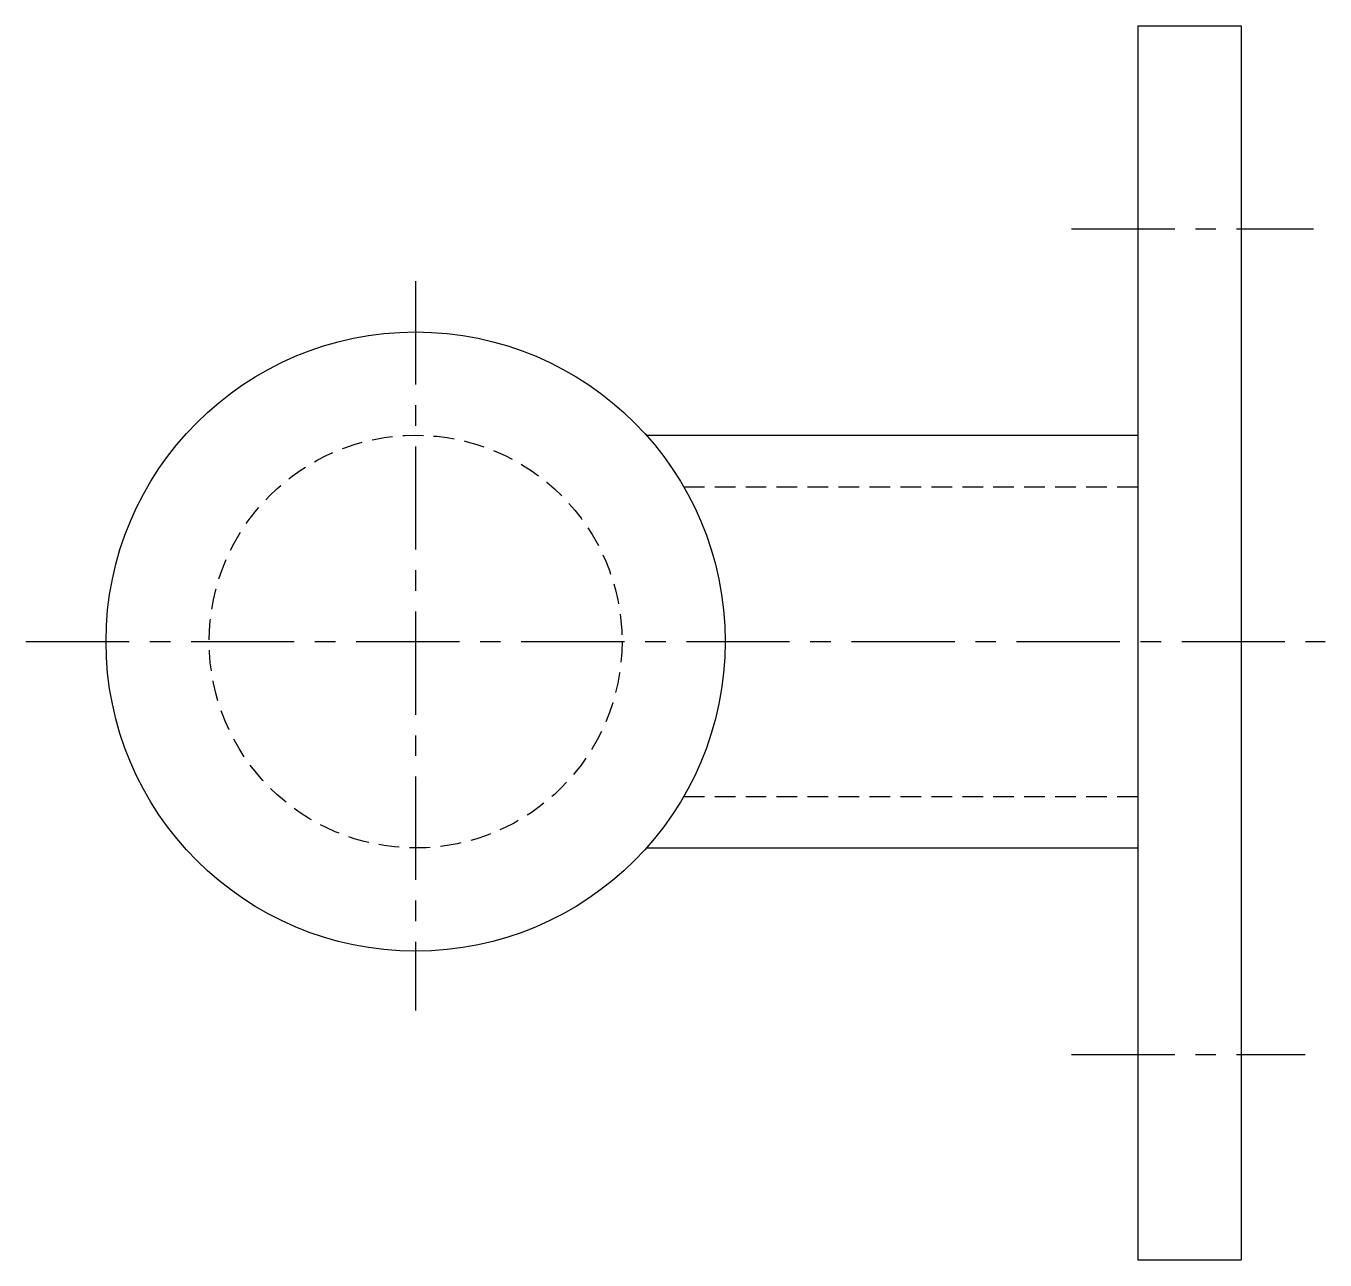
# Model space of a CAD drawing. Extents: x 316 to 474, y 262 to 411.
import ezdxf

# ---------------------------------------------------------------- set-up
doc = ezdxf.new("R2010")
doc.units = 0
doc.header["$LTSCALE"] = 10
doc.linetypes.add('CENTER', pattern=[2, 1.25, -0.25, 0.25, -0.25])
doc.linetypes.add('HIDDEN', pattern=[0.375, 0.25, -0.125])
doc.layers.get('0').update_dxf_attribs({"linetype": 'CONTINUOUS'})
doc.layers.add('CEN', color=7, linetype='CENTER')
doc.layers.add('HID', color=7, linetype='HIDDEN')

msp = doc.modelspace()

# ---------------------------------------------------------------- linework, layer by layer
for p, q in [((450.85, 411.09), (450.85, 261.61)), ((450.85, 411.09), (463.35, 411.09)), ((463.35, 411.09), (463.35, 261.61)), ((391.3, 361.52), (450.85, 361.52)), ((391.3, 311.52), (450.85, 311.52)), ((450.85, 261.61), (463.35, 261.61))]:
    msp.add_line(p, q)
msp.add_circle((363.35, 336.52), 37.5)
at = {"layer": 'CEN'}
for p, q in [((442.8, 386.52), (472.13, 386.52)), ((363.35, 380.16), (363.35, 291.85)), ((316.15, 336.52), (473.51, 336.52)), ((442.8, 286.52), (471.09, 286.52))]:
    msp.add_line(p, q, dxfattribs=at)
at = {"layer": 'HID'}
for p, q in [((395.83, 355.27), (450.85, 355.27)), ((395.83, 317.77), (450.85, 317.77))]:
    msp.add_line(p, q, dxfattribs=at)
msp.add_circle((363.35, 336.52), 25, dxfattribs=at)

doc.saveas('drawing.dxf')
